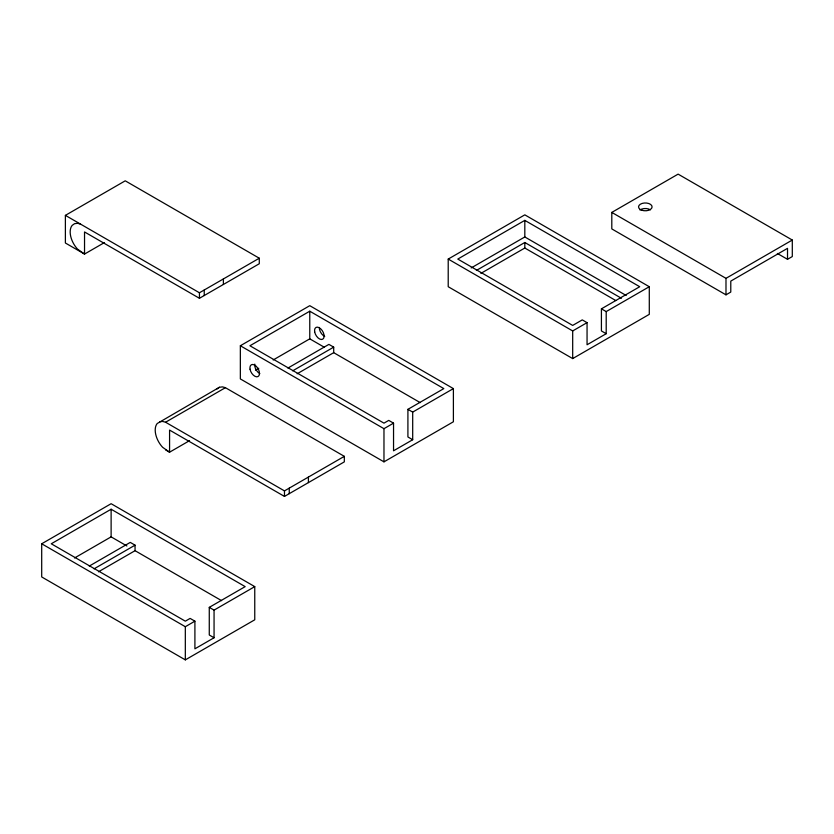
<?xml version="1.0" encoding="UTF-8"?>
<svg xmlns="http://www.w3.org/2000/svg" width="834" height="834" viewBox="0 0 834 834"><rect width="100%" height="100%" fill="white"/><g stroke="black" fill="none" stroke-linecap="round" stroke-linejoin="round"><path stroke-width="1.25" d="M165.559 449.88L169.573 452.195L169.573 430.083L284.477 496.428L344.327 461.869L344.327 456.344L225.409 387.685L222.459 386.882L219.436 387.268L157.23 423.505A17.212 9.935 60 0 0 162.609 447.285L169.573 452.195L189.526 440.675M217.069 388.946L219.436 387.268M104.49 242.548L84.536 254.068L65.386 243.007L65.386 215.37L125.236 180.822L259.291 258.217L259.291 263.742L199.441 298.291L84.536 231.956L84.536 254.068L77.583 249.157A17.212 9.935 60 0 1 72.193 225.368L74.56 223.689L77.583 223.303L80.523 224.106M65.386 215.37L199.441 292.765L259.291 258.217M240.348 345.756L309.768 305.682L453.394 388.602L453.394 421.775L383.974 461.848L240.348 378.928L240.348 345.756L383.974 428.686L393.544 423.151L393.544 450.798L412.694 439.737L412.694 412.1L453.394 388.602M412.694 439.737L407.909 436.974L407.909 409.338L443.824 388.602L309.768 311.207L249.919 345.756L383.974 423.151L388.759 420.388L393.544 423.151M255.465 370.202L258.78 368.284M273.187 359.965L309.768 338.844L324.405 347.298M159.586 421.816L162.609 421.431L165.559 422.233L225.409 387.685M448.212 259.072L524.815 214.849L649.29 286.719L649.29 314.355L572.687 358.589L448.212 286.719L448.212 259.072L572.687 330.942L587.053 322.654L587.053 344.765L606.203 333.704L606.203 311.593L649.29 286.719M606.203 333.704L601.418 330.942L601.418 308.83L639.72 286.719L524.815 220.374L457.783 259.072L572.687 325.416L582.268 319.891L587.053 322.654M287.907 368.055L328.919 344.379L333.704 347.142L333.704 352.667L420.221 402.624M292.692 370.817L333.704 347.142M471.189 267.923L524.815 236.96L626.198 295.497M297.133 373.788L333.704 352.667M476.37 270.456L524.815 242.496L621.445 298.28M480.874 273.385L524.815 248.021L615.826 300.563M787.515 259.311L787.515 248.344L730.782 281.1L730.782 292.067L725.987 294.84L611.802 228.912L611.802 212.409L678.115 174.129L792.3 240.046L792.3 256.549L787.515 259.311L777.361 253.453M41.7 543.778L111.12 503.705L254.756 586.625L254.756 619.798L185.325 659.871L41.7 576.951L41.7 543.778L185.325 626.709L194.906 621.174L194.906 648.821L214.057 637.76L214.057 610.123L254.756 586.625M214.057 637.76L209.271 634.997L209.271 607.361L245.175 586.625L111.12 509.23L51.27 543.778L185.325 621.174L190.121 618.411L194.906 621.174M74.549 557.988L111.12 536.867L126.893 545.978M89.269 566.077L130.271 542.402L135.056 545.165L135.056 550.69L221.583 600.647M94.054 568.84L135.056 545.165M98.485 571.801L135.056 550.69M165.559 422.233L284.477 490.892L344.327 456.344M611.802 212.409L725.987 278.337L792.3 240.046M601.418 308.83L606.203 311.593M407.909 409.338L412.694 412.1M209.271 607.361L214.057 610.123M725.987 278.337L725.987 294.84M572.687 330.942L572.687 358.589M524.815 220.374L524.815 236.96M524.815 242.496L524.815 248.021M383.974 428.686L383.974 461.848M309.768 311.207L309.768 338.844M308.413 477.079L308.413 482.605M289.262 488.13L289.262 493.655M284.477 490.892L284.477 496.428M223.387 278.942L223.387 284.477M204.236 290.003L204.236 295.528M199.441 292.765L199.441 298.291M185.325 626.709L185.325 659.871M111.12 509.23L111.12 536.867M324.728 336.383A6.766 3.909 60 0 1 319.349 327.449M259.791 373.559A6.766 3.909 60 0 1 254.787 364.124M639.97 210.012A6.766 3.909 0 0 1 650.395 209.824M314.679 331.89A6.766 3.909 60 0 0 322.612 339.24A6.766 3.909 60 0 0 320.725 328.825A6.766 3.909 60 0 0 314.679 331.89M250.044 369.212A6.766 3.909 60 0 0 257.987 376.561A6.766 3.909 60 0 0 256.09 366.147A6.766 3.909 60 0 0 250.044 369.212M641.753 210.199A6.766 3.909 0 0 0 652.084 206.999A6.766 3.909 0 0 0 642.117 203.433A6.766 3.909 0 0 0 641.753 210.199"/></g></svg>
